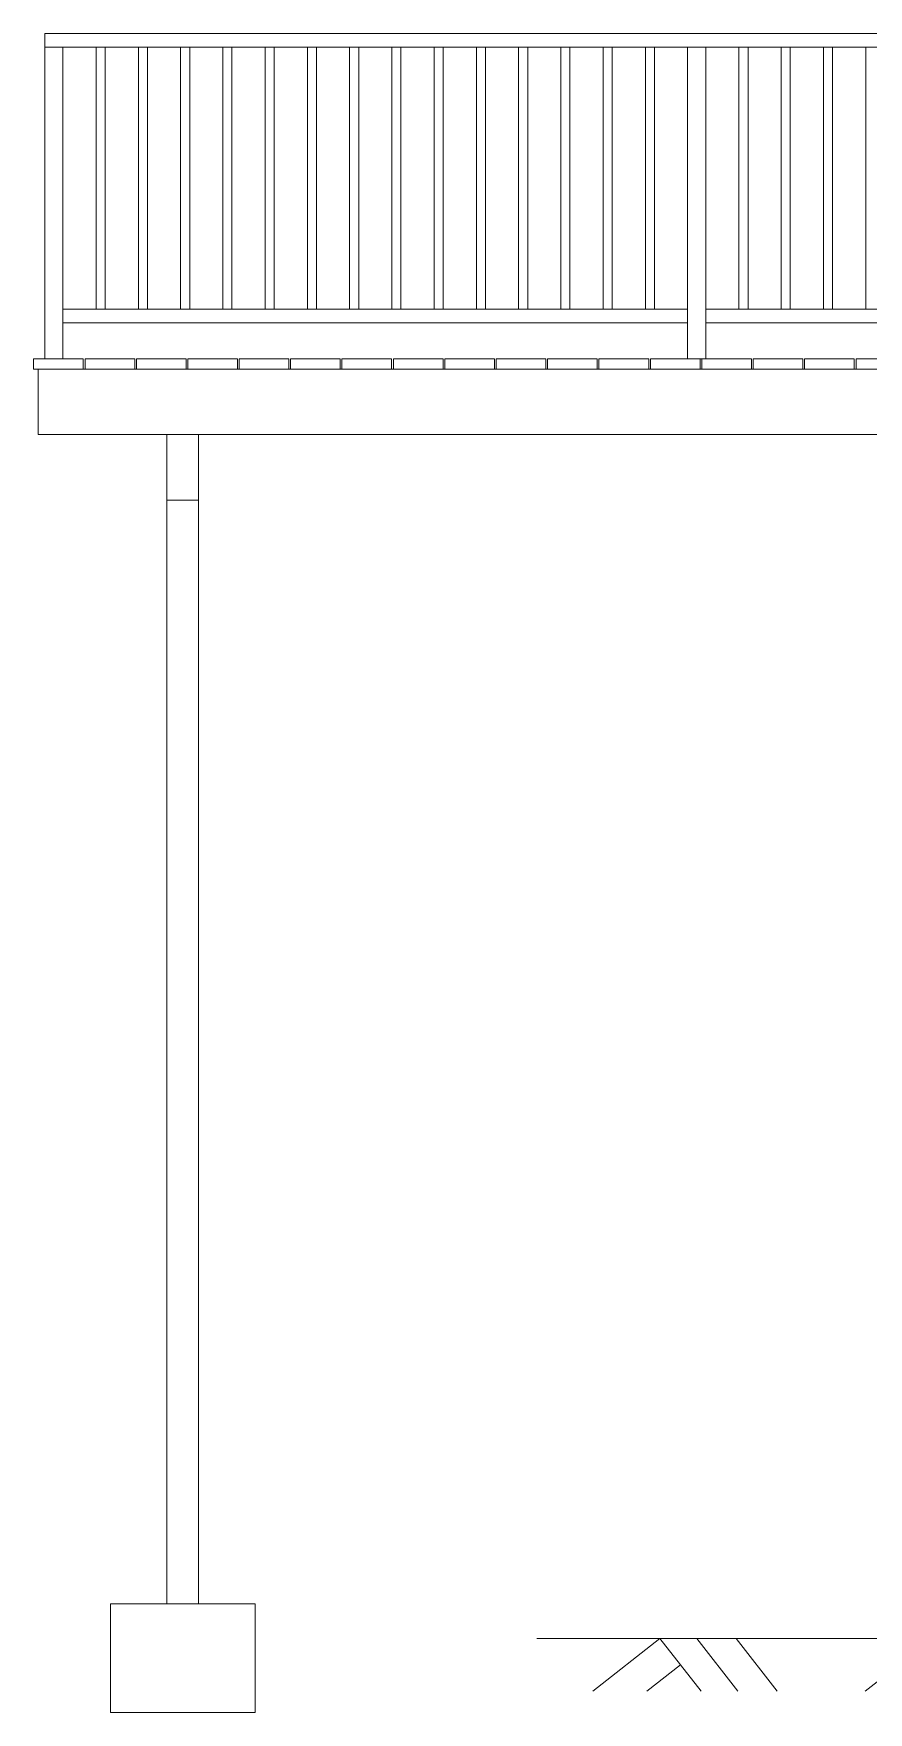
# Model space of a CAD drawing. Header units: inches. Extents: x 99 to 15695, y -7208 to 2559.
# Drawn here: x 13654.6 to 13747, y -4362.3 to -4176.6 of the extents above; entities that cross this region are included whole.
import ezdxf

# ---------------------------------------------------------------- set-up
doc = ezdxf.new("R2010")
doc.units = ezdxf.units.IN
doc.header["$LTSCALE"] = 96
doc.header["$MEASUREMENT"] = 0
for name, color, linetype, lineweight in [('Common', 4, 'Continuous', 5), ('Dimensions', 7, 'Continuous', 0), ('Section', 6, 'Continuous', 20)]:
    doc.layers.add(name, color=color, linetype=linetype, lineweight=lineweight)

msp = doc.modelspace()

# ---------------------------------------------------------------- linework, layer by layer
at = {"layer": 'Common'}
for p, q in [((13655.9, -4176.56), (13799.15, -4176.56)), ((13655.9, -4176.56), (13655.9, -4212.56)), ((13799.15, -4178.06), (13655.9, -4178.06)), ((13657.9, -4212.56), (13657.9, -4178.06)), ((13661.57, -4178.06), (13661.57, -4207.06)), ((13662.57, -4178.06), (13662.57, -4207.06)), ((13666.25, -4207.06), (13666.25, -4178.06)), ((13667.25, -4207.06), (13667.25, -4178.06)), ((13670.92, -4178.06), (13670.92, -4207.06)), ((13671.92, -4178.06), (13671.92, -4207.06)), ((13675.6, -4178.06), (13675.6, -4207.06)), ((13676.6, -4207.06), (13676.6, -4178.06)), ((13680.27, -4178.06), (13680.27, -4207.06)), ((13681.27, -4207.06), (13681.27, -4178.06)), ((13684.95, -4178.06), (13684.95, -4207.06)), ((13685.95, -4207.06), (13685.95, -4178.06)), ((13689.62, -4207.06), (13689.62, -4178.06)), ((13690.62, -4207.06), (13690.62, -4178.06)), ((13694.3, -4178.06), (13694.3, -4207.06)), ((13695.3, -4207.06), (13695.3, -4178.06)), ((13698.97, -4178.06), (13698.97, -4207.06)), ((13699.97, -4178.06), (13699.97, -4207.06)), ((13703.65, -4178.06), (13703.65, -4207.06)), ((13704.65, -4207.06), (13704.65, -4178.06)), ((13708.32, -4178.06), (13708.32, -4207.06)), ((13709.32, -4207.06), (13709.32, -4178.06)), ((13713, -4207.06), (13713, -4178.06)), ((13714, -4207.06), (13714, -4178.06)), ((13717.67, -4207.06), (13717.67, -4178.06)), ((13718.67, -4207.06), (13718.67, -4178.06)), ((13722.35, -4178.06), (13722.35, -4207.06)), ((13723.35, -4178.06), (13723.35, -4207.06)), ((13727.02, -4212.56), (13727.02, -4178.06)), ((13729.02, -4212.56), (13729.02, -4178.06)), ((13732.7, -4178.06), (13732.7, -4207.06)), ((13733.7, -4178.06), (13733.7, -4207.06)), ((13737.37, -4178.06), (13737.37, -4207.06)), ((13738.37, -4178.06), (13738.37, -4207.06)), ((13742.05, -4207.06), (13742.05, -4178.06)), ((13743.05, -4207.06), (13743.05, -4178.06)), ((13746.72, -4207.06), (13746.72, -4178.06)), ((13657.9, -4207.06), (13727.02, -4207.06)), ((13729.02, -4207.06), (13798.15, -4207.06)), ((13727.02, -4208.56), (13657.9, -4208.56)), ((13798.15, -4208.56), (13729.02, -4208.56)), ((13654.65, -4213.68), (13654.65, -4212.56)), ((13654.65, -4212.56), (13660.15, -4212.56)), ((13660.15, -4213.68), (13660.15, -4212.56)), ((13660.34, -4212.56), (13660.34, -4213.68)), ((13665.84, -4212.56), (13660.34, -4212.56)), ((13665.84, -4213.68), (13665.84, -4212.56)), ((13666.02, -4213.68), (13666.02, -4212.56)), ((13671.52, -4212.56), (13666.02, -4212.56)), ((13671.52, -4213.68), (13671.52, -4212.56)), ((13671.71, -4213.68), (13671.71, -4212.56)), ((13677.21, -4212.56), (13671.71, -4212.56)), ((13677.21, -4212.56), (13677.21, -4213.68)), ((13677.4, -4212.56), (13677.4, -4213.68)), ((13682.9, -4212.56), (13677.4, -4212.56)), ((13682.9, -4213.68), (13682.9, -4212.56)), ((13683.09, -4212.56), (13683.09, -4213.68)), ((13688.59, -4212.56), (13683.09, -4212.56)), ((13688.59, -4212.56), (13688.59, -4213.68)), ((13688.77, -4213.68), (13688.77, -4212.56)), ((13694.27, -4212.56), (13688.77, -4212.56)), ((13694.27, -4213.68), (13694.27, -4212.56)), ((13694.46, -4212.56), (13694.46, -4213.68)), ((13699.96, -4212.56), (13694.46, -4212.56)), ((13699.96, -4212.56), (13699.96, -4213.68)), ((13700.15, -4212.56), (13700.15, -4213.68)), ((13705.65, -4212.56), (13700.15, -4212.56)), ((13705.65, -4212.56), (13705.65, -4213.68)), ((13705.84, -4212.56), (13705.84, -4213.68)), ((13711.34, -4212.56), (13705.84, -4212.56)), ((13711.34, -4212.56), (13711.34, -4213.68)), ((13711.52, -4213.68), (13711.52, -4212.56)), ((13717.02, -4212.56), (13711.52, -4212.56)), ((13717.02, -4212.56), (13717.02, -4213.68)), ((13717.21, -4213.68), (13717.21, -4212.56)), ((13722.71, -4212.56), (13717.21, -4212.56)), ((13722.71, -4213.68), (13722.71, -4212.56)), ((13728.4, -4212.56), (13722.9, -4212.56)), ((13722.9, -4212.56), (13722.9, -4213.68)), ((13728.4, -4212.56), (13728.59, -4212.56)), ((13728.4, -4213.68), (13728.4, -4212.56)), ((13728.59, -4212.56), (13734.09, -4212.56)), ((13728.59, -4212.56), (13728.59, -4213.68)), ((13734.09, -4212.56), (13734.09, -4213.68)), ((13734.27, -4213.68), (13734.27, -4212.56)), ((13739.77, -4212.56), (13734.27, -4212.56)), ((13739.77, -4213.68), (13739.77, -4212.56)), ((13739.96, -4212.56), (13739.96, -4213.68)), ((13745.46, -4212.56), (13739.96, -4212.56)), ((13745.46, -4213.68), (13745.46, -4212.56)), ((13745.65, -4212.56), (13745.65, -4213.68)), ((13751.15, -4212.56), (13745.65, -4212.56)), ((13799.65, -4213.68), (13654.65, -4213.68)), ((13655.15, -4213.68), (13655.15, -4220.93)), ((13799.65, -4220.93), (13655.15, -4220.93)), ((13669.4, -4350.31), (13669.4, -4220.93)), ((13672.9, -4350.31), (13672.9, -4220.93)), ((13672.9, -4228.18), (13669.4, -4228.18)), ((13663.15, -4350.31), (13679.15, -4350.31)), ((13663.15, -4362.31), (13663.15, -4350.31)), ((13679.15, -4350.31), (13679.15, -4362.31)), ((13663.15, -4362.31), (13679.15, -4362.31))]:
    msp.add_line(p, q, dxfattribs=at)
at = {"layer": 'Dimensions'}
for p, q in [((13723.95, -4354.12), (13716.52, -4359.96)), ((13723.95, -4354.12), (13728.5, -4359.96)), ((13728.03, -4354.12), (13732.58, -4359.96)), ((13732.38, -4354.12), (13736.94, -4359.96)), ((13754.1, -4354.12), (13746.67, -4359.96)), ((13726.23, -4357.04), (13722.51, -4359.96))]:
    msp.add_line(p, q, dxfattribs=at)
at = {"layer": 'Section'}
msp.add_line((13799.15, -4354.12), (13710.35, -4354.12), dxfattribs=at)

doc.saveas('drawing.dxf')
